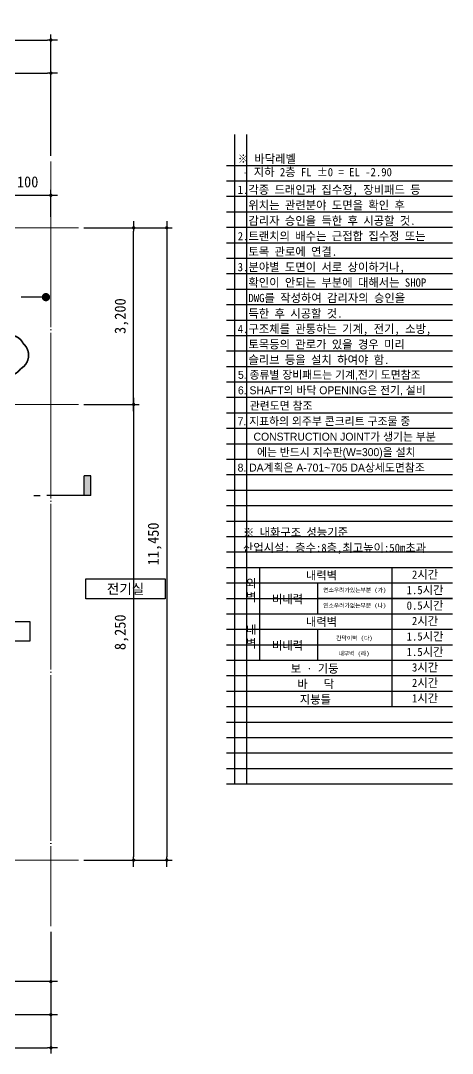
# Model space of a CAD drawing. Header units: inches. Extents: x 2004 to 150234, y 6875187 to 6994525.
# Drawn here: x 92011 to 99834, y 6974645 to 6993346 of the extents above; entities that cross this region are included whole.
import ezdxf
from ezdxf.enums import TextEntityAlignment as Align

# ---------------------------------------------------------------- set-up
doc = ezdxf.new("R2010")
doc.units = ezdxf.units.IN
doc.header["$MEASUREMENT"] = 0
doc.linetypes.add('CEN', pattern=[62, 60, -1, 0, -1])
doc.layers.get('0').update_dxf_attribs({"linetype": 'CONTINUOUS'})
for name, color, linetype, lineweight in [('A-AXIS-LINE', 1, 'CEN', 15), ('A-DIMS', 7, 'CONTINUOUS', 25), ('A-MKXS-LEAD', 7, 'CONTINUOUS', 25), ('A-MKXS-MAK1', 3, 'CONTINUOUS', 25), ('A-MKXX-NAME', 3, 'CONTINUOUS', 25), ('A-MKXX-SYMB', 7, 'CONTINUOUS', 25), ('A-XXXX-TXT1', 3, 'CONTINUOUS', 25), ('A-XXXX-TXT2', 3, 'CONTINUOUS', 25), ('REV-202205', 20, 'CONTINUOUS', 25)]:
    doc.layers.add(name, color=color, linetype=linetype, lineweight=lineweight)
doc.layers.add('A-XXXX-NPLT', color=144, linetype='CONTINUOUS', plot=False)
doc.layers.add('T', color=3, linetype='CONTINUOUS')
doc.styles.add('HY울릉도L', font='H2GTRE.TTF')
doc.styles.add('돋움체', font='')
doc.styles.add('돋음', font='')
doc.styles.add('맑은 고딕', font='malgun.ttf')
doc.styles.get('돋움체').set_extended_font_data('DotumChe')
doc.styles.get('돋음').set_extended_font_data('Dotum')
doc.dimstyles.new('CDIM', dxfattribs={"dimtxt": 2, "dimasz": 0.6, "dimexe": 1, "dimexo": 1, "dimgap": 1, "dimtad": 1, "dimdec": 0, "dimrnd": 0.5, "dimzin": 0, "dimdsep": 32, "dimlunit": 6, "dimtxsty": 'HY울릉도L', "dimblk1": '_CIDOT', "dimblk2": '_CIDOT', "dimsah": 1, "dimcen": 4.5, "dimclrd": 2, "dimclre": 2, "dimclrt": 7, "dimadec": 0, "dimazin": 0, "dimtfac": 1, "dimtdec": 0, "dimtix": 1, "dimtmove": 2, "dimatfit": 1, "dimldrblk": '_CIDOT', "dimfxl": 1, "dimtolj": 1, "dimtzin": 0, "dimlwd": -1, "dimarcsym": 0})

# ---------------------------------------------------------------- blocks, each defined once
blk = doc.blocks.new('NOTE')
at = {"layer": 'A-XXXX-NPLT'}
for p, q in [((1010659.8, 179732.7), (1010659.8, 175812.7)), ((1010734.1, 175812.7), (1010734.1, 179732.7)), ((1010609.8, 179546.1), (1011974.8, 179546.1)), ((1010609.8, 179452.7), (1011974.8, 179452.7)), ((1010609.8, 179359.4), (1011974.8, 179359.4)), ((1010609.8, 179266.1), (1011974.8, 179266.1)), ((1010609.8, 179172.7), (1011974.8, 179172.7)), ((1010609.8, 179079.4), (1011974.8, 179079.4)), ((1010609.8, 178986.1), (1011974.8, 178986.1)), ((1010609.8, 178892.7), (1011974.8, 178892.7)), ((1010609.8, 178799.4), (1011974.8, 178799.4)), ((1010609.8, 178706.1), (1011974.8, 178706.1)), ((1010609.8, 178612.7), (1011974.8, 178612.7)), ((1010609.8, 178519.4), (1011974.8, 178519.4)), ((1010609.8, 178426.1), (1011974.8, 178426.1)), ((1010609.8, 178332.7), (1011974.8, 178332.7)), ((1010609.8, 178239.4), (1011974.8, 178239.4)), ((1010609.8, 178146.1), (1011974.8, 178146.1)), ((1010609.8, 178052.7), (1011974.8, 178052.7)), ((1010609.8, 177959.4), (1011974.8, 177959.4)), ((1010609.8, 177866.1), (1011974.8, 177866.1)), ((1010609.8, 177772.7), (1011974.8, 177772.7)), ((1010609.8, 177679.4), (1011974.8, 177679.4)), ((1010609.8, 177586.1), (1011974.8, 177586.1)), ((1010609.8, 177492.7), (1011974.8, 177492.7)), ((1010609.8, 177399.4), (1011974.8, 177399.4)), ((1010609.8, 177306.1), (1011974.8, 177306.1)), ((1010609.8, 177212.7), (1011974.8, 177212.7)), ((1010609.8, 177119.4), (1011974.8, 177119.4)), ((1010609.8, 177026.1), (1011974.8, 177026.1)), ((1010609.8, 176932.7), (1011974.8, 176932.7)), ((1010609.8, 176839.4), (1011974.8, 176839.4)), ((1010609.8, 176746.1), (1011974.8, 176746.1)), ((1010609.8, 176652.7), (1011974.8, 176652.7)), ((1010609.8, 176559.4), (1011974.8, 176559.4)), ((1010609.8, 176466.1), (1011974.8, 176466.1)), ((1010609.8, 176372.7), (1011974.8, 176372.7)), ((1010609.8, 176279.4), (1011974.8, 176279.4)), ((1010609.8, 176186.1), (1011974.8, 176186.1)), ((1010609.8, 176092.7), (1011974.8, 176092.7)), ((1010609.8, 175999.4), (1011974.8, 175999.4)), ((1010609.8, 175906.1), (1011974.8, 175906.1)), ((1010609.8, 175812.7), (1011974.8, 175812.7))]:
    blk.add_line(p, q, dxfattribs=at)
blk = doc.blocks.new('_CIDOT')
at = {"color": 0, "linetype": 'ByBlock'}
blk.add_line((2, 0), (-1, 0), dxfattribs=at)
at = {"color": 0, "linetype": 'ByBlock', "const_width": 0.5}
blk.add_lwpolyline([(-0.25, 0, 1), (0.25, 0, 1)], format="xyb", close=True, dxfattribs=at)
blk = doc.blocks.new('*D34')
at = {"layer": 'A-DIMS', "lineweight": -2, "transparency": 16777216}
for p, q in [((56109, 6990895), (56109, 6993095)), ((92559, 6990895), (92559, 6993095))]:
    blk.add_line(p, q, dxfattribs=at)
at = {"layer": 'A-DIMS', "transparency": 16777216}
blk.add_line((56169, 6992995), (92499, 6992995), dxfattribs=at)
at = {"layer": 'A-DIMS', "transparency": 16777216, "xscale": 60, "yscale": 60, "zscale": 60, "rotation": 180}
blk.add_blockref('_CIDOT', (56109, 6992995), dxfattribs=at)
at = {"layer": 'A-DIMS', "transparency": 16777216, "xscale": 60, "yscale": 60, "zscale": 60}
blk.add_blockref('_CIDOT', (92559, 6992995), dxfattribs=at)
at = {"layer": 'A-DIMS', "color": 3, "transparency": 16777216, "insert": (74334, 6993214), "char_height": 200, "attachment_point": 5, "style": '돋움체'}
blk.add_mtext('\\A1;36,450', dxfattribs=at)
blk = doc.blocks.new('*D32')
at = {"layer": 'A-DIMS', "lineweight": -2, "transparency": 16777216}
for p, q in [((89859, 6990895), (89859, 6992495)), ((92559, 6990895), (92559, 6992495))]:
    blk.add_line(p, q, dxfattribs=at)
at = {"layer": 'A-DIMS', "transparency": 16777216}
blk.add_line((89919, 6992395), (92499, 6992395), dxfattribs=at)
at = {"layer": 'A-DIMS', "transparency": 16777216, "xscale": 60, "yscale": 60, "zscale": 60, "rotation": 180}
blk.add_blockref('_CIDOT', (89859, 6992395), dxfattribs=at)
at = {"layer": 'A-DIMS', "transparency": 16777216, "xscale": 60, "yscale": 60, "zscale": 60}
blk.add_blockref('_CIDOT', (92559, 6992395), dxfattribs=at)
at = {"layer": 'A-DIMS', "color": 3, "transparency": 16777216, "insert": (91209, 6992614), "char_height": 200, "attachment_point": 5, "style": '돋움체'}
blk.add_mtext('\\A1;2,700', dxfattribs=at)
blk = doc.blocks.new('*D71')
at = {"layer": 'A-DIMS', "lineweight": -2, "transparency": 16777216}
for p, q in [((91459, 6989795), (91459, 6990282)), ((92559, 6989795), (92559, 6990282))]:
    blk.add_line(p, q, dxfattribs=at)
at = {"layer": 'A-DIMS', "transparency": 16777216}
blk.add_line((92499, 6990182), (91519, 6990182), dxfattribs=at)
at = {"layer": 'A-DIMS', "transparency": 16777216, "xscale": 60, "yscale": 60, "zscale": 60, "rotation": 180}
blk.add_blockref('_CIDOT', (91459, 6990182), dxfattribs=at)
at = {"layer": 'A-DIMS', "transparency": 16777216, "xscale": 60, "yscale": 60, "zscale": 60}
blk.add_blockref('_CIDOT', (92559, 6990182), dxfattribs=at)
at = {"layer": 'A-DIMS', "color": 3, "transparency": 16777216, "insert": (92009, 6990401), "char_height": 200, "attachment_point": 5, "style": '돋움체'}
blk.add_mtext('\\A1;1,100', dxfattribs=at)
blk = doc.blocks.new('*D75')
at = {"layer": 'A-DIMS', "lineweight": -2, "transparency": 16777216}
for p, q in [((65859, 6976845), (65859, 6974645)), ((92559, 6976845), (92559, 6974645))]:
    blk.add_line(p, q, dxfattribs=at)
at = {"layer": 'A-DIMS', "transparency": 16777216}
blk.add_line((65919, 6974745), (92499, 6974745), dxfattribs=at)
at = {"layer": 'A-DIMS', "transparency": 16777216, "xscale": 60, "yscale": 60, "zscale": 60, "rotation": 180}
blk.add_blockref('_CIDOT', (65859, 6974745), dxfattribs=at)
at = {"layer": 'A-DIMS', "transparency": 16777216, "xscale": 60, "yscale": 60, "zscale": 60}
blk.add_blockref('_CIDOT', (92559, 6974745), dxfattribs=at)
at = {"layer": 'A-DIMS', "color": 3, "transparency": 16777216, "insert": (79209, 6974964), "char_height": 200, "attachment_point": 5, "style": '돋움체'}
blk.add_mtext('\\A1;26,700', dxfattribs=at)
blk = doc.blocks.new('*D86')
at = {"layer": 'A-DIMS', "lineweight": -2, "transparency": 16777216}
for p, q in [((90359, 6976845), (90359, 6975845)), ((92559, 6976845), (92559, 6975845))]:
    blk.add_line(p, q, dxfattribs=at)
at = {"layer": 'A-DIMS', "transparency": 16777216}
blk.add_line((92499, 6975945), (90419, 6975945), dxfattribs=at)
at = {"layer": 'A-DIMS', "transparency": 16777216, "xscale": 60, "yscale": 60, "zscale": 60, "rotation": 180}
blk.add_blockref('_CIDOT', (90359, 6975945), dxfattribs=at)
at = {"layer": 'A-DIMS', "transparency": 16777216, "xscale": 60, "yscale": 60, "zscale": 60}
blk.add_blockref('_CIDOT', (92559, 6975945), dxfattribs=at)
at = {"layer": 'A-DIMS', "color": 3, "transparency": 16777216, "insert": (91459, 6976164), "char_height": 200, "attachment_point": 5, "style": '돋움체'}
blk.add_mtext('\\A1;2,200', dxfattribs=at)
blk = doc.blocks.new('*D92')
at = {"layer": 'A-DIMS', "lineweight": -2, "transparency": 16777216}
for p, q in [((93159, 6989595), (94759, 6989595)), ((93159, 6978145), (94759, 6978145))]:
    blk.add_line(p, q, dxfattribs=at)
at = {"layer": 'A-DIMS', "transparency": 16777216}
blk.add_line((94659, 6989535), (94659, 6978205), dxfattribs=at)
at = {"layer": 'A-DIMS', "transparency": 16777216, "xscale": 60, "yscale": 60, "zscale": 60}
for p, rotation in [((94659, 6989595), 90), ((94659, 6978145), 270)]:
    blk.add_blockref('_CIDOT', p, dxfattribs=dict(at, rotation=rotation))
at = {"layer": 'A-DIMS', "color": 3, "transparency": 16777216, "insert": (94440, 6983870), "char_height": 200, "attachment_point": 5, "rotation": 90, "style": '돋움체'}
blk.add_mtext('\\A1;11,450', dxfattribs=at)
blk = doc.blocks.new('*D93')
at = {"layer": 'A-DIMS', "lineweight": -2, "transparency": 16777216}
for p, q in [((93159, 6986395), (94159, 6986395)), ((93159, 6978145), (94159, 6978145))]:
    blk.add_line(p, q, dxfattribs=at)
at = {"layer": 'A-DIMS', "transparency": 16777216}
blk.add_line((94059, 6986335), (94059, 6978205), dxfattribs=at)
at = {"layer": 'A-DIMS', "transparency": 16777216, "xscale": 60, "yscale": 60, "zscale": 60}
for p, rotation in [((94059, 6986395), 90), ((94059, 6978145), 270)]:
    blk.add_blockref('_CIDOT', p, dxfattribs=dict(at, rotation=rotation))
at = {"layer": 'A-DIMS', "color": 3, "transparency": 16777216, "insert": (93840, 6982270), "char_height": 200, "attachment_point": 5, "rotation": 90, "style": '돋움체'}
blk.add_mtext('\\A1;8,250', dxfattribs=at)
blk = doc.blocks.new('*D94')
at = {"layer": 'A-DIMS', "lineweight": -2, "transparency": 16777216}
for p, q in [((93159, 6989595), (94159, 6989595)), ((93159, 6986395), (94159, 6986395))]:
    blk.add_line(p, q, dxfattribs=at)
at = {"layer": 'A-DIMS', "transparency": 16777216}
blk.add_line((94059, 6986455), (94059, 6989535), dxfattribs=at)
at = {"layer": 'A-DIMS', "transparency": 16777216, "xscale": 60, "yscale": 60, "zscale": 60}
for p, rotation in [((94059, 6989595), 90), ((94059, 6986395), 270)]:
    blk.add_blockref('_CIDOT', p, dxfattribs=dict(at, rotation=rotation))
at = {"layer": 'A-DIMS', "color": 3, "transparency": 16777216, "insert": (93840, 6987995), "char_height": 200, "attachment_point": 5, "rotation": 90, "style": '돋움체'}
blk.add_mtext('\\A1;3,200', dxfattribs=at)
blk = doc.blocks.new('*D97')
at = {"layer": 'A-DIMS', "lineweight": -2, "transparency": 16777216}
for p, q in [((89859, 6976845), (89859, 6975245)), ((92559, 6976845), (92559, 6975245))]:
    blk.add_line(p, q, dxfattribs=at)
at = {"layer": 'A-DIMS', "transparency": 16777216}
blk.add_line((92499, 6975345), (89919, 6975345), dxfattribs=at)
at = {"layer": 'A-DIMS', "transparency": 16777216, "xscale": 60, "yscale": 60, "zscale": 60, "rotation": 180}
blk.add_blockref('_CIDOT', (89859, 6975345), dxfattribs=at)
at = {"layer": 'A-DIMS', "transparency": 16777216, "xscale": 60, "yscale": 60, "zscale": 60}
blk.add_blockref('_CIDOT', (92559, 6975345), dxfattribs=at)
at = {"layer": 'A-DIMS', "color": 3, "transparency": 16777216, "insert": (91209, 6975564), "char_height": 200, "attachment_point": 5, "style": '돋움체'}
blk.add_mtext('\\A1;2,700', dxfattribs=at)

msp = doc.modelspace()

# ---------------------------------------------------------------- hatches: boundary and pattern name
at = {"layer": 'A-MKXS-MAK1'}
msp.add_hatch(color=256, dxfattribs=at).paths.add_polyline_path([(93163, 6985105.3), (93283, 6985105.3), (93283, 6984745.3), (93163, 6984745.3)])

# ---------------------------------------------------------------- linework, layer by layer
for points in [[(96039, 6983444.8), (99834, 6983444.8)], [(96339, 6983444.8), (96339, 6981764.8)], [(98739, 6983444.8), (98739, 6980924.8)], [(96339, 6983164.8), (99834, 6983164.8)], [(97389, 6983164.8), (97389, 6982604.8)], [(97389, 6982884.8), (99834, 6982884.8)], [(96039, 6982604.8), (99834, 6982604.8)], [(96339, 6982324.8), (99834, 6982324.8)], [(97389, 6982324.8), (97389, 6981764.8)], [(97389, 6982044.8), (99834, 6982044.8)], [(96039, 6981764.8), (99834, 6981764.8)], [(96039, 6981484.8), (99834, 6981484.8)], [(96039, 6981204.8), (99834, 6981204.8)], [(96039, 6980924.8), (99834, 6980924.8)]]:
    msp.add_lwpolyline(points)
at = {"layer": 'A-AXIS-LINE', "ltscale": 50}
for p, q in [((92559, 6990795.3), (92559, 6976945.3)), ((93059, 6989595.3), (70675.4, 6989595.3)), ((93059, 6986395.3), (90259, 6986395.3)), ((93059, 6978145.3), (55459, 6978145.3))]:
    msp.add_line(p, q, dxfattribs=at)
at = {"layer": 'A-MKXS-LEAD'}
msp.add_line((92469.6, 6988338.7), (92019.6, 6988338.7), dxfattribs=at)
at = {"layer": 'A-MKXS-LEAD', "const_width": 75}
msp.add_lwpolyline([(92507.1, 6988338.7, 1), (92432.1, 6988338.7, 1)], format="xyb", close=True, dxfattribs=at)
at = {"layer": 'A-MKXS-MAK1'}
for p, q in [((93283, 6985105.3), (93163, 6985105.3)), ((93163, 6984745.3), (93163, 6985105.3)), ((93283, 6984745.3), (93283, 6985105.3)), ((92247.4, 6984745.3), (92367.4, 6984745.3)), ((93283, 6984745.3), (92487.4, 6984745.3))]:
    msp.add_line(p, q, dxfattribs=at)
at = {"layer": 'A-MKXX-SYMB'}
for points in [[(94631.8, 6982876.2), (93191.8, 6982876.2), (93191.8, 6983236.2), (94631.8, 6983236.2)], [(92175.8, 6982108), (90735.8, 6982108), (90735.8, 6982468), (92175.8, 6982468)]]:
    msp.add_lwpolyline(points, close=True, dxfattribs=at)
at = {"layer": 'REV-202205', "const_width": 30}
msp.add_lwpolyline([(88513, 6987043.4, 0.5205671), (89013, 6987043.4, 0.5205671), (89513, 6987043.4, 0.5205671), (90013, 6987043.4, 0.5205671), (90513, 6987043.4, 0.5205671), (91013, 6987043.4, 0.5205671), (91513, 6987043.4, 0.5205671), (92013, 6987043.4, 0.5205671), (92058.2, 6987498.2, 0.5205671), (91631.2, 6987571.3, 0.5205671), (91131.2, 6987571.3, 0.5205671), (90631.2, 6987571.3, 0.5205671), (90131.2, 6987571.3, 0.5205671), (89631.2, 6987571.3, 0.5205671), (89131.2, 6987571.3, 0.5205671), (88631.2, 6987571.3, 0.5205671)], format="xyb", close=True, dxfattribs=at)

# ---------------------------------------------------------------- block references
at = {"layer": 'A-XXXX-TXT1', "xscale": 3, "yscale": 3, "zscale": 3}
msp.add_blockref('NOTE', (-2936090.4, 6452086.6), dxfattribs=at)

# ---------------------------------------------------------------- texts
at = {"layer": 'A-MKXX-NAME', "style": '돋움체'}
for s, p in [('※ 바닥레벨', (95944.7, 6990768.1)), (' - 지하 2층 FL %%P0 = EL -2.90', (95944.7, 6990528.1))]:
    msp.add_text(s, height=150, dxfattribs=at).set_placement(p)
at = {"layer": 'A-XXXX-TXT2', "style": '돋움체'}
for s, p in [('1.각종 드래인과 집수정, 장비패드 등', (95944.7, 6990283.1)), ('  위치는 관련분야 도면을 확인 후', (95944.7, 6990003.1)), ('  감리자 승인을 득한 후 시공할 것.', (95944.7, 6989723.1)), ('2.트랜치의 배수는 근접합 집수정 또는', (95944.7, 6989443.1)), ('  토목 관로에 연결.', (95944.7, 6989163.1)), ('3.분야별 도면이 서로 상이하거나, ', (95944.7, 6988883.1)), ('  확인이 안되는 부분에 대해서는 SHOP', (95944.7, 6988603.1)), ('  DWG를 작성하여 감리자의 승인을', (95944.7, 6988323.1)), ('  득한 후 시공할 것.', (95944.7, 6988043.1)), ('4.구조체를 관통하는 기계, 전기, 소방,', (95944.7, 6987763.1)), ('  토목등의 관로가 있을 경우 미리', (95944.7, 6987483.1)), ('  슬리브 등을 설치 하여야 함.', (95944.7, 6987203.1)), ('※ 내화구조 성능기준', (96039, 6984079.8)), ('산업시설: 층수:8층,최고높이:50m초과', (96039, 6983799.8))]:
    msp.add_text(s, height=150, dxfattribs=at).set_placement(p, align=Align.MIDDLE_LEFT)
for s, height, p in [('내력벽', 150, (97462, 6983299.8)), ('2시간', 150, (99339, 6983314.8)), ('전기실', 180, (93911.8, 6983056.2)), ('연소우려가있는부분 (가)', 75, (98064.6, 6983034.8)), ('1.5시간', 150, (99339, 6983034.8)), ('비내력', 150, (96847, 6982869.8)), ('연소우려가없는부분 (나)', 75, (98064.6, 6982754.8)), ('0.5시간', 150, (99339, 6982754.8)), ('내력벽', 150, (97462, 6982459.8)), ('2시간', 150, (99339, 6982474.8)), ('간막이벽 (다)', 75, (98058.8, 6982164.8)), ('1.5시간', 150, (99339, 6982194.8)), ('비내력', 150, (96847, 6982029.8)), ('1.5시간', 150, (99339, 6981914.8)), ('내부벽 (라)', 75, (98051.6, 6981884.8)), ('보 · 기둥', 150, (97338.9, 6981612.3)), ('3시간', 150, (99339, 6981634.8)), ('바   닥', 150, (97357.9, 6981332.3)), ('2시간', 150, (99339, 6981354.8)), ('지붕틀', 150, (97352.2, 6981052.3)), ('1시간', 150, (99339, 6981074.8))]:
    msp.add_text(s, height=height, dxfattribs=at).set_placement(p, align=Align.MIDDLE_CENTER)
at = {"layer": 'A-XXXX-TXT2', "char_height": 150, "attachment_point": 5, "style": '맑은 고딕'}
for s, width, insert in [('{\\fDotumChe|b0|i0|c129|p49;외\\P벽}', 996.018, (96188.7, 6983022.2)), ('{\\fDotumChe|b0|i0|c129|p49;내\\P벽}', 1000, (96189, 6982182.2))]:
    msp.add_mtext_dynamic_manual_height_columns(s, width=width, gutter_width=5000, heights=[0], dxfattribs=dict(at, insert=insert))
at = {"layer": 'T', "style": '돋음'}
for s, p in [('5. 종류별 장비패드는 기계,전기 도면참조', (95949, 6986860.1)), ('6. SHAFT의 바닥 OPENING은 전기, 설비', (95949, 6986580.1)), ('   관련도면 참조', (96005.9, 6986300.1)), ('7. 지표하의 외주부 콘크리트 구조물 중 ', (95943.1, 6986020.1)), ('    CONSTRUCTION JOINT가 생기는 부분', (96021.7, 6985740.1)), ('에는 반드시 지수판(W=300)을 설치', (96294.3, 6985460.1)), ('8. DA계획은 A-701~705 DA상세도면참조 ', (95943.1, 6985180.1))]:
    msp.add_text(s, height=144, dxfattribs=at).set_placement(p)

# ---------------------------------------------------------------- dimensions: what is measured, and where the dimension line sits
at = {"layer": 'A-DIMS'}
for base, p1, p2, picture, middle in [((92559, 6992995.3), (56109, 6990795.3), (92559, 6990795.3), '*D34', (74334, 6993214.3)), ((92559, 6992395.3), (89859, 6990795.3), (92559, 6990795.3), '*D32', (91209, 6992614.3)), ((92559, 6974745.3), (65859, 6976945.3), (92559, 6976945.3), '*D75', (79209, 6974964.3))]:
    dim = msp.add_linear_dim(base=base, p1=p1, p2=p2, dimstyle='CDIM', override={"dimscale": 100, "dimtxsty": '돋움체', "dimclrd": 256, "dimclre": 256, "dimclrt": 3}, dxfattribs=at)
    dim.commit()
    dim.dimension.update_dxf_attribs({"geometry": picture, "text_midpoint": middle})
for base, p1, p2, angle, picture, middle in [((91459, 6990182), (92559, 6989695.3), (91459, 6989695.3), 180, '*D71', (92009, 6990401)), ((94659, 6978145.3), (93059, 6989595.3), (93059, 6978145.3), 270, '*D92', (94440, 6983870.3)), ((94059, 6989595.3), (93059, 6986395.3), (93059, 6989595.3), 90, '*D94', (93840, 6987995.3)), ((94059, 6978145.3), (93059, 6986395.3), (93059, 6978145.3), 270, '*D93', (93840, 6982270.3)), ((89859, 6975345.3), (92559, 6976945.3), (89859, 6976945.3), 180, '*D97', (91209, 6975564.3)), ((90359, 6975945.3), (92559, 6976945.3), (90359, 6976945.3), 180, '*D86', (91459, 6976164.3))]:
    dim = msp.add_linear_dim(base=base, p1=p1, p2=p2, angle=angle, dimstyle='CDIM', override={"dimscale": 100, "dimtxsty": '돋움체', "dimclrd": 256, "dimclre": 256, "dimclrt": 3}, dxfattribs=at)
    dim.commit()
    dim.dimension.update_dxf_attribs({"geometry": picture, "text_midpoint": middle})

doc.saveas('drawing.dxf')
